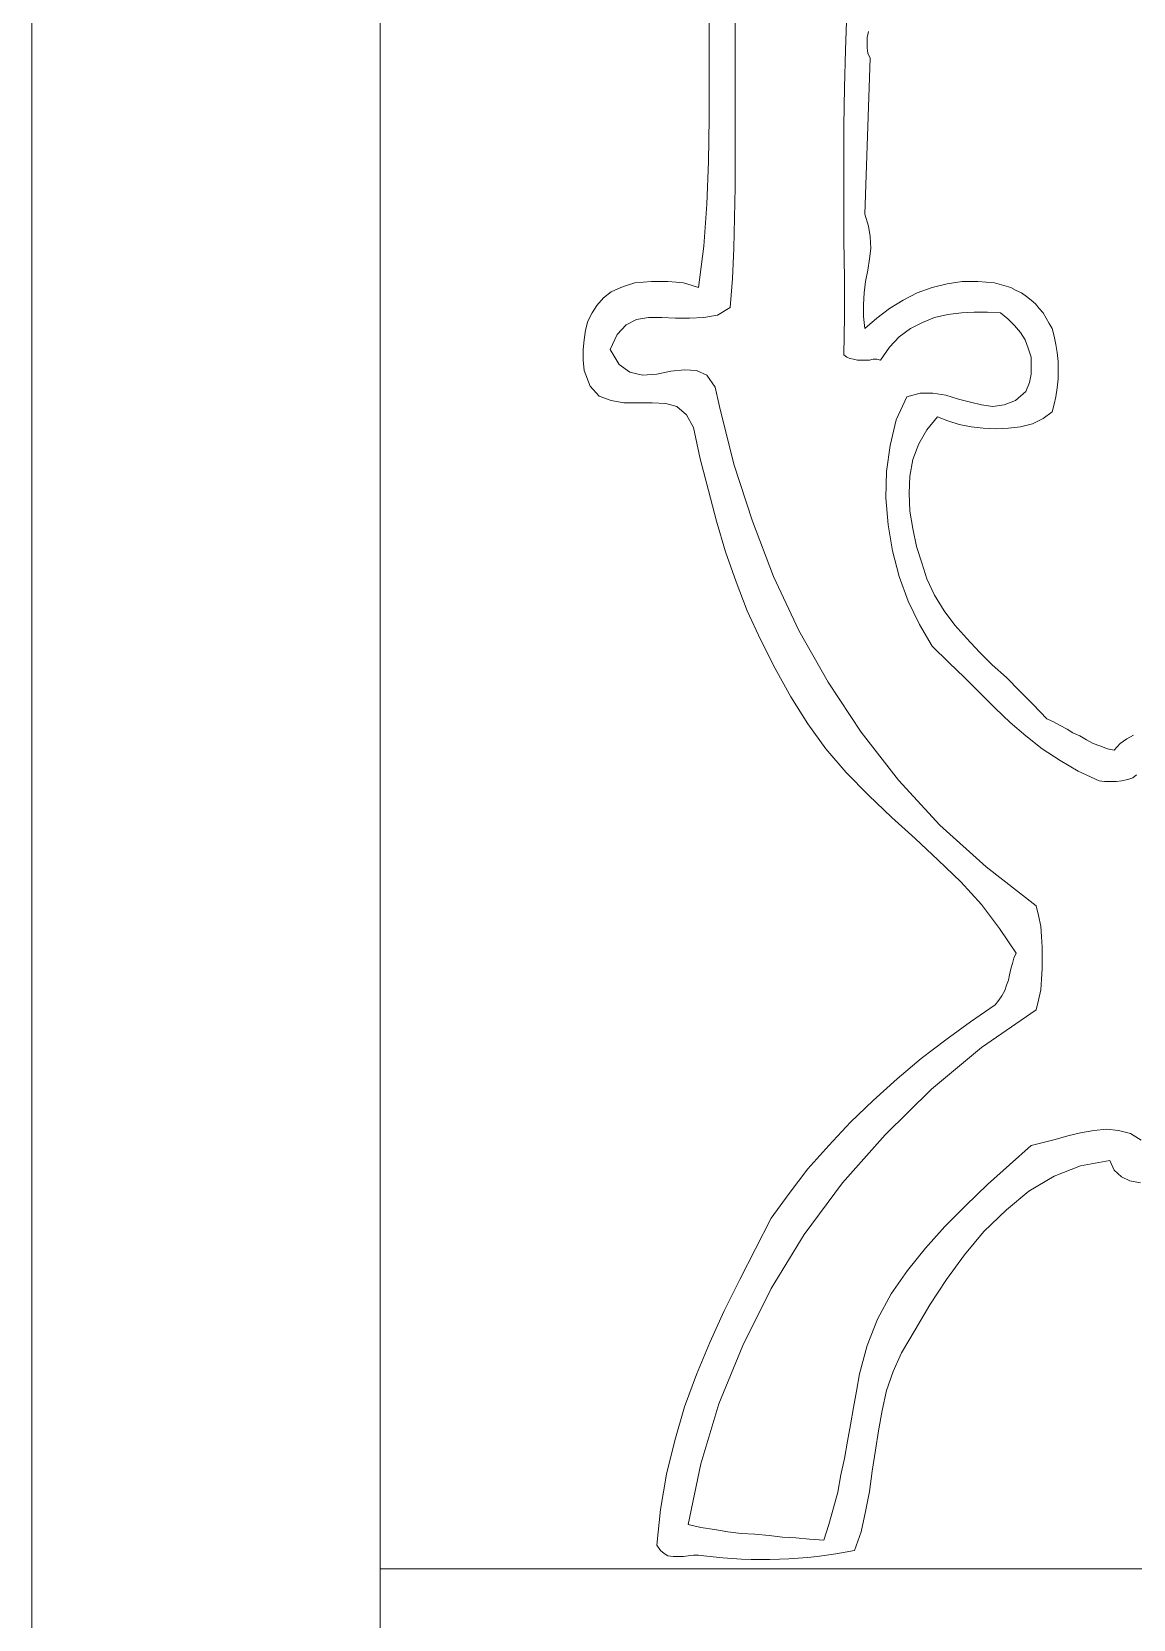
# Model space of a CAD drawing. Header units: millimetres. Extents: x -102 to 1947, y 0 to 1377.
# Drawn here: x -76.9 to 85.2, y 321 to 554.6 of the extents above; entities that cross this region are included whole.
import ezdxf

# ---------------------------------------------------------------- set-up
doc = ezdxf.new("R2010")
doc.units = ezdxf.units.MM
doc.layers.add('ceco.net 341', color=7, linetype='Continuous', lineweight=5)

# ---------------------------------------------------------------- blocks, each defined once
blk = doc.blocks.new('A$C00E300AF')
for p, q in [((-388.16, 458.19), (-388.6, 446.95)), ((-388.6, 446.95), (-388.82, 435.93)), ((-388.82, 435.93), (-389.04, 424.69)), ((-389.04, 424.69), (-389.04, 413.46)), ((-389.04, 413.46), (-389.04, 402.22)), ((-389.04, 402.22), (-389.04, 390.98)), ((-389.04, 390.98), (-388.82, 379.74)), ((-388.82, 379.74), (-388.82, 368.5)), ((-362.38, 368.28), (-358.41, 369.16)), ((-358.41, 369.16), (-354.44, 369.6)), ((-354.44, 369.6), (-350.7, 369.82)), ((-350.7, 369.82), (-346.73, 369.82)), ((-346.73, 369.82), (-342.98, 369.6)), ((-342.98, 369.6), (-340.78, 367.84)), ((-388.82, 368.5), (-389.04, 357.26)), ((-372.73, 362.55), (-369.43, 364.98)), ((-369.43, 364.98), (-365.9, 366.74)), ((-365.9, 366.74), (-362.38, 368.28)), ((-340.78, 367.84), (-338.8, 365.86)), ((-338.8, 365.86), (-337.03, 363.87)), ((-375.6, 359.47), (-372.73, 362.55)), ((-337.03, 363.87), (-335.71, 361.67)), ((-335.71, 361.67), (-334.83, 359.25)), ((-389.04, 357.26), (-388.16, 356.6)), ((-388.16, 356.6), (-387.28, 356.16)), ((-387.28, 356.16), (-386.17, 355.94)), ((-386.17, 355.94), (-385.07, 355.72)), ((-385.07, 355.72), (-383.97, 355.72)), ((-383.97, 355.72), (-382.87, 355.72)), ((-382.87, 355.72), (-381.55, 355.72)), ((-381.55, 355.72), (-380.45, 355.94)), ((-380.45, 355.94), (-379.34, 355.94)), ((-379.34, 355.94), (-378.24, 355.72)), ((-378.24, 355.72), (-375.6, 359.47)), ((-334.83, 359.25), (-333.95, 356.6)), ((-333.95, 356.6), (-333.95, 354.18)), ((-333.95, 351.53), (-334.39, 349.11)), ((-333.95, 354.18), (-333.95, 351.53)), ((-366.56, 346.02), (-370.53, 344.92)), ((-362.82, 346.02), (-366.56, 346.02)), ((-359.07, 345.36), (-362.82, 346.02)), ((-335.49, 346.46), (-338.58, 343.82)), ((-334.39, 349.11), (-335.49, 346.46)), ((-370.53, 344.92), (-373.61, 338.09)), ((-355.32, 344.26), (-359.07, 345.36)), ((-351.8, 343.38), (-355.32, 344.26)), ((-348.49, 342.5), (-351.8, 343.38)), ((-345.19, 342.06), (-348.49, 342.5)), ((-341.88, 342.5), (-345.19, 342.06)), ((-338.58, 343.82), (-341.88, 342.5)), ((-373.61, 338.09), (-375.38, 330.6)), ((-375.38, 330.6), (-376.48, 322.89)), ((-376.48, 322.89), (-376.7, 315.17)), ((-376.7, 315.17), (-376.04, 307.24)), ((-376.04, 307.24), (-374.72, 299.53)), ((-374.72, 299.53), (-372.73, 292.04)), ((-372.73, 292.04), (-370.09, 284.76)), ((-370.09, 284.76), (-366.78, 277.93)), ((-366.78, 277.93), (-363.04, 271.54)), ((-363.04, 271.54), (-358.19, 266.69)), ((-358.19, 266.69), (-353.56, 262.29)), ((-353.56, 262.29), (-348.93, 257.66)), ((-348.93, 257.66), (-344.53, 253.25)), ((-344.53, 253.25), (-340.12, 249.06)), ((-340.12, 249.06), (-335.49, 245.1)), ((-335.49, 245.1), (-330.64, 241.35)), ((-330.64, 241.35), (-325.35, 237.83)), ((-325.35, 237.83), (-320.07, 234.74)), ((-320.07, 234.74), (-313.9, 231.88)), ((-303.98, 232.76), (-302.88, 233.64)), ((-313.9, 231.88), (-312.35, 231.66)), ((-312.35, 231.66), (-310.59, 231.66)), ((-310.59, 231.66), (-308.83, 231.66)), ((-308.83, 231.66), (-307.29, 231.88)), ((-307.29, 231.88), (-305.52, 232.32)), ((-305.52, 232.32), (-303.98, 232.76))]:
    blk.add_line(p, q)
blk.add_arc((-412.81, 139.9), 137.21, 262.7005, 281.2886)
at = {"layer": 'ceco.net 341'}
for p, q in [((-428.7, 452.24), (-428.7, 465.02)), ((-420.99, 459.73), (-420.99, 451.36)), ((-428.7, 439.46), (-428.7, 452.24)), ((-420.99, 451.36), (-420.99, 442.76)), ((-381.77, 452.46), (-382.21, 450.7)), ((-382.21, 450.7), (-382.21, 449.15)), ((-382.21, 449.15), (-382.21, 447.61)), ((-381.33, 444.53), (-382.87, 398.69)), ((-382.21, 447.61), (-381.99, 446.07)), ((-381.99, 446.07), (-381.33, 444.53)), ((-428.7, 426.9), (-428.7, 439.46)), ((-420.99, 442.76), (-420.99, 433.73)), ((-420.99, 433.73), (-420.99, 424.69)), ((-428.93, 414.12), (-428.7, 426.9)), ((-420.99, 424.69), (-420.99, 415.66)), ((-429.37, 401.56), (-428.93, 414.12)), ((-420.99, 415.66), (-420.99, 406.62)), ((-420.99, 406.62), (-421.21, 397.59)), ((-430.25, 389.22), (-429.37, 401.56)), ((-421.21, 397.59), (-421.43, 388.55)), ((-382.87, 398.69), (-381.77, 395.16)), ((-381.77, 395.16), (-381.33, 392.08)), ((-431.79, 377.1), (-430.25, 389.22)), ((-421.43, 388.55), (-421.87, 379.74)), ((-381.11, 388.55), (-381.55, 385.47)), ((-381.33, 392.08), (-381.11, 388.55)), ((-381.55, 385.47), (-381.99, 382.16)), ((-450.52, 378.42), (-448.1, 378.64)), ((-448.1, 378.64), (-445.67, 378.86)), ((-445.67, 378.86), (-443.25, 378.86)), ((-443.25, 378.86), (-440.82, 378.86)), ((-440.82, 378.86), (-438.4, 378.64)), ((-438.4, 378.64), (-436.2, 378.42)), ((-421.87, 379.74), (-422.53, 371.15)), ((-382.65, 378.86), (-383.09, 375.55)), ((-381.99, 382.16), (-382.65, 378.86)), ((-358.63, 378.2), (-354.22, 378.86)), ((-354.22, 378.86), (-349.59, 378.86)), ((-349.59, 378.86), (-344.75, 378.42)), ((-461.76, 371.81), (-459.78, 374.01)), ((-459.78, 374.01), (-457.57, 375.77)), ((-457.57, 375.77), (-454.71, 377.1)), ((-454.71, 377.1), (-452.72, 377.76)), ((-452.72, 377.76), (-450.52, 378.42)), ((-436.2, 378.42), (-433.99, 377.76)), ((-433.99, 377.76), (-431.79, 377.1)), ((-383.09, 375.55), (-383.31, 372.03)), ((-371.63, 373.35), (-367.44, 375.55)), ((-367.44, 375.55), (-363.04, 377.1)), ((-363.04, 377.1), (-358.63, 378.2)), ((-344.75, 378.42), (-339.9, 377.1)), ((-339.9, 377.1), (-338.36, 376.21)), ((-338.36, 376.21), (-336.81, 375.55)), ((-336.81, 375.55), (-335.27, 374.45)), ((-335.27, 374.45), (-333.95, 373.35)), ((-464.4, 367.18), (-463.08, 369.6)), ((-463.08, 369.6), (-461.76, 371.81)), ((-422.53, 371.15), (-426.28, 368.94)), ((-383.31, 372.03), (-383.31, 368.5)), ((-379.34, 368.06), (-375.6, 370.93)), ((-375.6, 370.93), (-371.63, 373.35)), ((-333.95, 373.35), (-332.63, 372.25)), ((-332.63, 372.25), (-331.52, 370.93)), ((-331.52, 370.93), (-330.42, 369.6)), ((-330.42, 369.6), (-329.54, 368.06)), ((-465.51, 361.67), (-465.06, 364.53)), ((-465.06, 364.53), (-464.4, 367.18)), ((-453.16, 366.08), (-455.81, 363.21)), ((-450.08, 367.62), (-453.16, 366.08)), ((-446.55, 368.28), (-450.08, 367.62)), ((-442.59, 368.28), (-446.55, 368.28)), ((-438.62, 368.06), (-442.59, 368.28)), ((-434.43, 368.06), (-438.62, 368.06)), ((-430.25, 368.28), (-434.43, 368.06)), ((-426.28, 368.94), (-430.25, 368.28)), ((-383.31, 368.5), (-382.87, 364.98)), ((-382.87, 364.98), (-379.34, 368.06)), ((-329.54, 368.06), (-328.66, 366.52)), ((-328.66, 366.52), (-327.78, 364.98)), ((-327.78, 364.98), (-327.12, 362.77)), ((-465.73, 358.81), (-465.51, 361.67)), ((-455.81, 363.21), (-457.79, 358.81)), ((-327.12, 362.77), (-326.68, 360.35)), ((-326.68, 360.35), (-326.24, 357.92)), ((-465.73, 355.72), (-465.73, 358.81)), ((-465.51, 352.64), (-465.73, 355.72)), ((-457.79, 358.81), (-455.15, 354.4)), ((-326.24, 357.92), (-326.02, 355.28)), ((-326.02, 355.28), (-326.02, 352.64)), ((-463.74, 348.01), (-465.51, 352.64)), ((-455.15, 354.4), (-452.06, 352.19)), ((-452.06, 352.19), (-448.32, 351.31)), ((-448.32, 351.31), (-444.13, 351.53)), ((-444.13, 351.53), (-439.94, 352.41)), ((-439.94, 352.41), (-435.98, 352.86)), ((-435.98, 352.86), (-432.45, 352.64)), ((-432.45, 352.64), (-429.37, 351.31)), ((-429.37, 351.31), (-426.94, 347.79)), ((-326.02, 352.64), (-326.02, 350.21)), ((-461.1, 345.14), (-463.74, 348.01)), ((-426.94, 347.79), (-425.62, 342.06)), ((-326.24, 347.57), (-326.68, 344.92)), ((-326.02, 350.21), (-326.24, 347.57)), ((-457.57, 343.82), (-461.1, 345.14)), ((-453.83, 343.16), (-457.57, 343.82)), ((-449.64, 343.16), (-453.83, 343.16)), ((-445.45, 343.16), (-449.64, 343.16)), ((-441.49, 342.94), (-445.45, 343.16)), ((-438.18, 342.06), (-441.49, 342.94)), ((-435.32, 339.63), (-438.18, 342.06)), ((-425.62, 342.06), (-421.43, 325.09)), ((-327.12, 342.72), (-327.78, 340.52)), ((-326.68, 344.92), (-327.12, 342.72)), ((-433.33, 335.89), (-435.32, 339.63)), ((-361.49, 338.97), (-364.58, 335.23)), ((-358.41, 337.87), (-361.49, 338.97)), ((-355.1, 336.77), (-358.41, 337.87)), ((-351.58, 336.11), (-355.1, 336.77)), ((-333.51, 336.99), (-337.03, 336.11)), ((-330.42, 338.53), (-333.51, 336.99)), ((-327.78, 340.52), (-330.42, 338.53)), ((-431.35, 326.63), (-433.33, 335.89)), ((-364.58, 335.23), (-367, 331.04)), ((-348.05, 335.67), (-351.58, 336.11)), ((-344.31, 335.45), (-348.05, 335.67)), ((-340.56, 335.67), (-344.31, 335.45)), ((-337.03, 336.11), (-340.56, 335.67)), ((-367, 331.04), (-368.77, 326.41)), ((-428.93, 317.38), (-431.35, 326.63)), ((-421.43, 325.09), (-415.92, 308.34)), ((-368.77, 326.41), (-369.65, 321.56)), ((-369.65, 321.56), (-369.87, 316.5)), ((-426.5, 308.34), (-428.93, 317.38)), ((-369.87, 316.5), (-369.65, 311.21)), ((-369.65, 311.21), (-368.77, 306.14)), ((-423.86, 299.31), (-426.5, 308.34)), ((-415.92, 308.34), (-409.75, 292.04)), ((-368.77, 306.14), (-367.66, 300.85)), ((-420.77, 290.49), (-423.86, 299.31)), ((-367.66, 300.85), (-366.12, 296)), ((-366.12, 296), (-364.58, 291.37)), ((-417.47, 281.9), (-420.77, 290.49)), ((-409.75, 292.04), (-402.26, 276.17)), ((-364.58, 291.37), (-362.38, 286.53)), ((-362.38, 286.53), (-359.51, 281.9)), ((-413.5, 273.3), (-417.47, 281.9)), ((-359.51, 281.9), (-356.43, 277.71)), ((-402.26, 276.17), (-393.67, 260.96)), ((-356.43, 277.71), (-352.9, 273.75)), ((-409.31, 264.93), (-413.5, 273.3)), ((-352.9, 273.75), (-349.15, 269.78)), ((-349.15, 269.78), (-345.41, 266.03)), ((-404.69, 256.56), (-409.31, 264.93)), ((-345.41, 266.03), (-341.22, 262.29)), ((-341.22, 262.29), (-337.25, 258.32)), ((-393.67, 260.96), (-383.97, 246.2)), ((-337.25, 258.32), (-333.29, 254.35)), ((-399.62, 248.62), (-404.69, 256.56)), ((-333.29, 254.35), (-329.32, 250.17)), ((-394.33, 241.35), (-399.62, 248.62)), ((-329.32, 250.17), (-327.34, 249.29)), ((-327.34, 249.29), (-325.35, 248.18)), ((-325.35, 248.18), (-323.37, 247.08)), ((-383.97, 246.2), (-372.95, 232.1)), ((-323.37, 247.08), (-321.61, 245.98)), ((-321.61, 245.98), (-319.63, 245.1)), ((-319.63, 245.1), (-317.64, 244)), ((-317.64, 244), (-315.66, 242.89)), ((-307.73, 242.89), (-305.74, 244.22)), ((-305.74, 244.22), (-303.76, 245.32)), ((-388.38, 234.3), (-394.33, 241.35)), ((-315.66, 242.89), (-313.68, 242.23)), ((-313.68, 242.23), (-311.47, 241.35)), ((-311.47, 241.35), (-309.49, 240.91)), ((-309.49, 240.91), (-307.73, 242.89)), ((-381.77, 227.69), (-388.38, 234.3)), ((-372.95, 232.1), (-360.83, 218.88)), ((-374.94, 221.08), (-381.77, 227.69)), ((-368.11, 214.91), (-374.94, 221.08)), ((-360.83, 218.88), (-347.17, 206.53)), ((-361.27, 208.52), (-368.11, 214.91)), ((-354.66, 202.13), (-361.27, 208.52)), ((-347.17, 206.53), (-332.41, 195.08)), ((-348.49, 195.52), (-354.66, 202.13)), ((-343.2, 188.47), (-348.49, 195.52)), ((-332.41, 195.08), (-331.75, 192.21)), ((-331.75, 192.21), (-331.08, 189.13)), ((-338.36, 181.19), (-343.2, 188.47)), ((-331.08, 189.13), (-330.86, 186.04)), ((-330.86, 186.04), (-330.64, 182.96)), ((-330.64, 182.96), (-330.64, 179.65)), ((-339.9, 176.57), (-339.46, 178.11)), ((-339.46, 178.11), (-339.02, 179.65)), ((-339.02, 179.65), (-338.36, 181.19)), ((-330.64, 179.65), (-330.64, 176.57)), ((-341.22, 171.72), (-340.56, 173.26)), ((-340.56, 173.26), (-340.34, 174.8)), ((-340.34, 174.8), (-339.9, 176.57)), ((-330.86, 173.48), (-331.08, 170.4)), ((-330.64, 176.57), (-330.86, 173.48)), ((-343.42, 167.31), (-342.54, 168.63)), ((-342.54, 168.63), (-341.66, 170.17)), ((-341.66, 170.17), (-341.22, 171.72)), ((-331.08, 170.4), (-331.75, 167.31)), ((-351.8, 160.92), (-344.53, 165.99)), ((-332.41, 164.45), (-348.49, 153.43)), ((-344.53, 165.99), (-343.42, 167.31)), ((-331.75, 167.31), (-332.41, 164.45)), ((-359.07, 155.63), (-351.8, 160.92)), ((-366.34, 150.12), (-359.07, 155.63)), ((-373.39, 144.17), (-366.34, 150.12)), ((-348.49, 153.43), (-363.26, 141.09)), ((-380.45, 137.78), (-373.39, 144.17)), ((-363.26, 141.09), (-376.92, 127.65)), ((-387.06, 131.39), (-380.45, 137.78)), ((-393.45, 124.56), (-387.06, 131.39)), ((-376.92, 127.65), (-389.48, 113.54)), ((-330.42, 125.44), (-326.9, 126.32)), ((-326.9, 126.32), (-323.15, 127.42)), ((-323.15, 127.42), (-319.4, 128.31)), ((-319.4, 128.31), (-315.44, 128.97)), ((-315.44, 128.97), (-311.69, 129.41)), ((-311.69, 129.41), (-308.17, 128.97)), ((-308.17, 128.97), (-304.64, 128.09)), ((-304.64, 128.09), (-301.56, 126.1)), ((-399.62, 117.73), (-393.45, 124.56)), ((-340.34, 118.83), (-333.95, 124.56)), ((-333.95, 124.56), (-330.42, 125.44)), ((-405.13, 110.46), (-399.62, 117.73)), ((-346.73, 113.1), (-340.34, 118.83)), ((-319.4, 118.61), (-327.12, 115.53)), ((-310.81, 120.15), (-319.4, 118.61)), ((-309.49, 117.29), (-310.81, 120.15)), ((-307.29, 115.3), (-309.49, 117.29)), ((-389.48, 113.54), (-400.72, 98.34)), ((-353.12, 106.93), (-346.73, 113.1)), ((-327.12, 115.53), (-334.61, 111.12)), ((-304.86, 114.2), (-307.29, 115.3)), ((-301.78, 113.54), (-304.86, 114.2)), ((-410.41, 103.18), (-405.13, 110.46)), ((-334.61, 111.12), (-341.22, 105.61)), ((-415.04, 94.15), (-410.41, 103.18)), ((-359.29, 100.76), (-353.12, 106.93)), ((-341.22, 105.61), (-347.83, 99.22)), ((-400.72, 98.34), (-410.41, 82.47)), ((-365.02, 94.37), (-359.29, 100.76)), ((-347.83, 99.22), (-353.56, 92.39)), ((-419.67, 85.12), (-415.04, 94.15)), ((-370.31, 87.76), (-365.02, 94.37)), ((-353.56, 92.39), (-358.85, 85.12)), ((-424.3, 75.86), (-419.67, 85.12)), ((-375.16, 80.93), (-370.31, 87.76)), ((-358.85, 85.12), (-363.7, 77.62)), ((-410.41, 82.47), (-418.79, 65.72)), ((-379.12, 73.44), (-375.16, 80.93)), ((-428.48, 66.6), (-424.3, 75.86)), ((-363.7, 77.62), (-368.11, 70.35)), ((-382.21, 65.72), (-379.12, 73.44)), ((-368.11, 70.35), (-372.07, 63.52)), ((-432.45, 57.13), (-428.48, 66.6)), ((-418.79, 65.72), (-425.84, 48.53)), ((-384.41, 57.35), (-382.21, 65.72)), ((-372.07, 63.52), (-374.5, 58.01)), ((-435.98, 47.65), (-432.45, 57.13)), ((-385.29, 52.28), (-384.41, 57.35)), ((-374.5, 58.01), (-376.48, 52.5)), ((-386.17, 47.43), (-385.29, 52.28)), ((-376.48, 52.5), (-377.8, 46.55)), ((-438.84, 37.74), (-435.98, 47.65)), ((-425.84, 48.53), (-431.13, 30.91)), ((-387.06, 42.36), (-386.17, 47.43)), ((-387.94, 37.52), (-387.06, 42.36)), ((-377.8, 46.55), (-378.9, 40.6)), ((-441.27, 27.82), (-438.84, 37.74)), ((-388.82, 32.45), (-387.94, 37.52)), ((-378.9, 40.6), (-379.78, 34.87)), ((-379.78, 34.87), (-380.67, 28.7)), ((-431.13, 30.91), (-434.87, 13.06)), ((-389.92, 27.6), (-388.82, 32.45)), ((-380.67, 28.7), (-381.55, 22.75)), ((-443.03, 17.46), (-441.27, 27.82)), ((-390.8, 22.53), (-389.92, 27.6)), ((-392.12, 17.9), (-390.8, 22.53)), ((-381.55, 22.75), (-382.65, 16.8)), ((-444.13, 6.89), (-443.03, 17.46)), ((-393.45, 13.06), (-392.12, 17.9)), ((-382.65, 16.8), (-383.97, 10.85)), ((-434.87, 13.06), (-431.13, 12.18)), ((-431.13, 12.18), (-427.16, 11.51)), ((-427.16, 11.51), (-423.2, 10.85)), ((-423.2, 10.85), (-419.23, 10.41)), ((-419.23, 10.41), (-415.26, 10.19)), ((-415.26, 10.19), (-411.08, 9.75)), ((-411.08, 9.75), (-407.11, 9.31)), ((-394.99, 8.43), (-393.45, 13.06)), ((-383.97, 10.85), (-385.95, 5.34)), ((-443.03, 5.34), (-444.13, 6.89)), ((-441.93, 4.46), (-443.03, 5.34)), ((-407.11, 9.31), (-403.14, 9.09)), ((-403.14, 9.09), (-399.18, 8.65)), ((-399.18, 8.65), (-394.99, 8.43)), ((-440.82, 3.8), (-441.93, 4.46)), ((-439.28, 3.58), (-440.82, 3.8)), ((-437.74, 3.58), (-439.28, 3.58)), ((-436.2, 3.58), (-437.74, 3.58)), ((-434.87, 3.8), (-436.2, 3.58)), ((-433.33, 4.02), (-434.87, 3.8)), ((-431.79, 4.02), (-433.33, 4.02)), ((-430.25, 3.8), (-431.79, 4.02))]:
    blk.add_line(p, q, dxfattribs=at)
blk = doc.blocks.new('w341a')
at = {"layer": 'ceco.net 341', "lineweight": 5}
for p, q in [((-76.87, 255.11), (-76.87, 1344.11)), ((-25.62, 1344.11), (-25.62, 255.11)), ((-25.62, 328.47), (1870.52, 328.47))]:
    blk.add_line(p, q, dxfattribs=at)
at = {"layer": 'ceco.net 341', "xscale": 0.5, "yscale": 0.5, "zscale": 0.5}
blk.add_blockref('A$C00E300AF', (237.16, 328.47), dxfattribs=at)

msp = doc.modelspace()

# ---------------------------------------------------------------- block references
msp.add_blockref('w341a', (0, 0))

doc.saveas('drawing.dxf')
